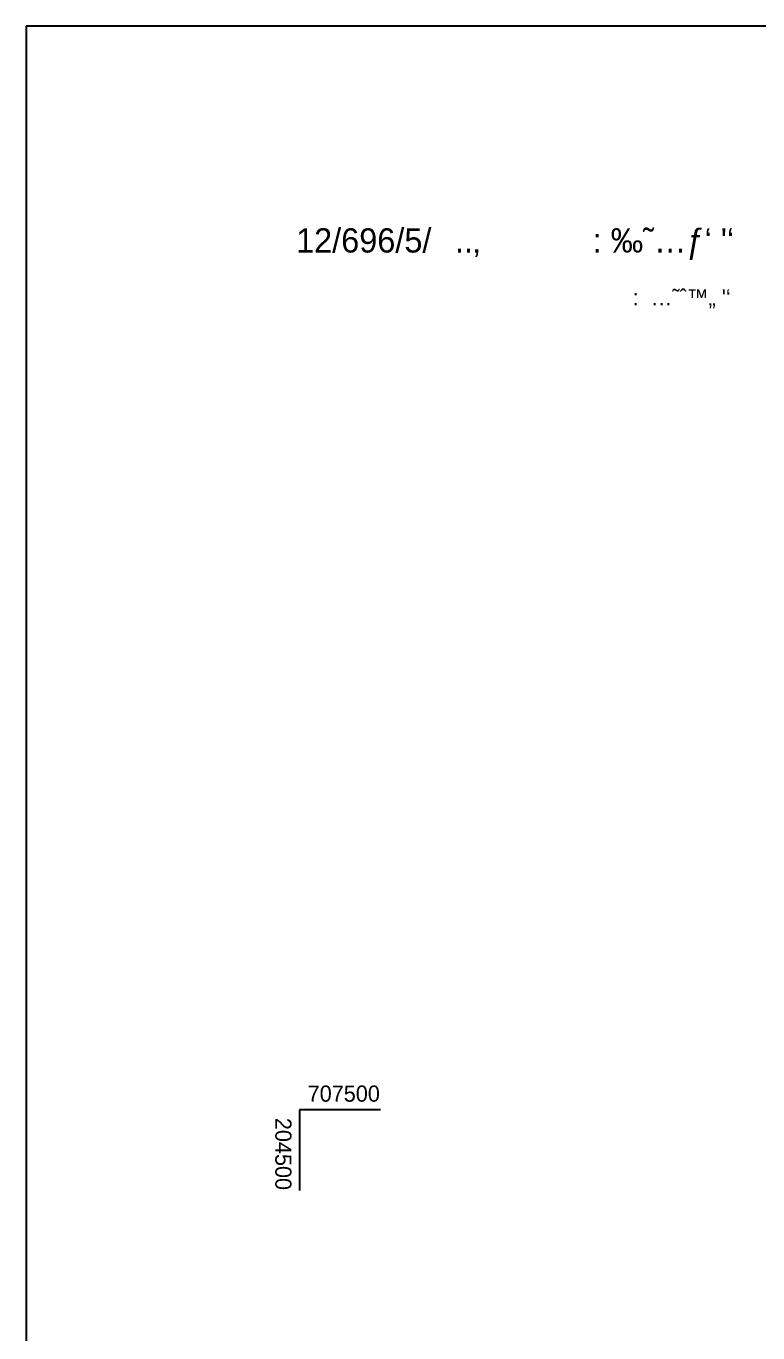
# Model space of a CAD drawing. Extents: x 204392 to 206166, y 706239 to 707835.
# Drawn here: x 204415.5 to 204641.6, y 707431 to 707835.1 of the extents above; entities that cross this region are included whole.
import ezdxf
from ezdxf.enums import TextEntityAlignment as Align

# ---------------------------------------------------------------- set-up
doc = ezdxf.new("R2010")
doc.units = 0
doc.header["$LTSCALE"] = 7
doc.header["$MEASUREMENT"] = 0
for name, color, linetype in [('DFS', 2, 'Continuous'), ('DRWP002', 2, 'Continuous'), ('DRWS001', 7, 'Continuous'), ('DRWS006', 2, 'Continuous'), ('DRWT004', 2, 'Continuous')]:
    doc.layers.add(name, color=color, linetype=linetype)
doc.styles.add('HEBTXT', font='HEBTXT.shx')
doc.styles.add('MD-2010', font='hebtxt.shx', dxfattribs={"height": 5})

# ---------------------------------------------------------------- blocks, each defined once
blk = doc.blocks.new('BORDER')
at = {"color": 2}
for p, q in [((1, 1), (0, 1)), ((0, 1), (0, 0))]:
    blk.add_line(p, q, dxfattribs=at)
blk = doc.blocks.new('SU77_6')
at = {"color": 2, "style": 'MD-2010'}
blk.add_attdef('WN', text='', height=2, dxfattribs=at).set_placement((-1.94, 0), align=Align.RIGHT)
at = {"layer": 'DFS', "style": 'HEBTXT'}
blk.add_text('..‚', height=2, dxfattribs=at).set_placement((0, 0))

msp = doc.modelspace()

# ---------------------------------------------------------------- linework, layer by layer
at = {"layer": 'DRWP002'}
for p, q in [((204525, 707500), (204500, 707500)), ((204500, 707500), (204500, 707475))]:
    msp.add_line(p, q, dxfattribs=at)

# ---------------------------------------------------------------- block references
at = {"layer": 'DRWS001', "xscale": 1750, "yscale": 1500, "zscale": 2}
msp.add_blockref('BORDER', (204415.52, 706335.06), dxfattribs=at)
at = {"layer": 'DRWS006', "xscale": 3.75, "yscale": 3.75, "zscale": 3.75}
msp.add_blockref('SU77_6', (204548.02, 707765.06), dxfattribs=at).add_auto_attribs({'WN': '12/696/5/'})

# ---------------------------------------------------------------- texts
at = {"layer": 'DRWS006', "color": 2, "style": 'HEBTXT'}
for s, height, p in [(": ‰˜…ƒ‘ '‘", 7.5, (204634.28, 707765.06)), (":  …˜ˆ™„ '‘", 5, (204633.19, 707748.7))]:
    msp.add_text(s, height=height, dxfattribs=at).set_placement(p, align=Align.RIGHT)
at = {"layer": 'DRWT004', "style": 'HEBTXT'}
msp.add_text('707500', height=5, dxfattribs=at).set_placement((204502.5, 707502.5))
msp.add_text('204500', height=5, rotation=270, dxfattribs=at).set_placement((204492.5, 707497.5))

doc.saveas('drawing.dxf')
